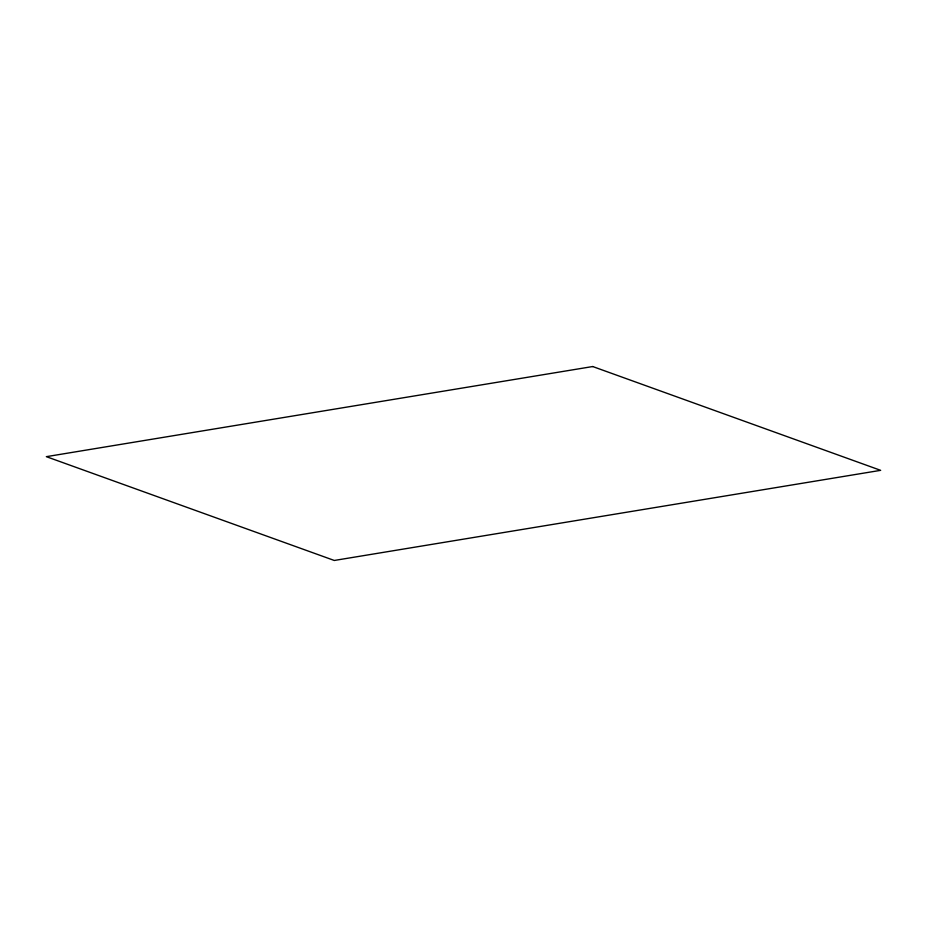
<?xml version="1.0" encoding="UTF-8"?>
<svg xmlns="http://www.w3.org/2000/svg" width="927" height="927" viewBox="0 0 927 927"><rect width="100%" height="100%" fill="white"/><g stroke="black" fill="none" stroke-linecap="round" stroke-linejoin="round"><path stroke-width="1.39" d="M592.712 366.536L46.35 456.663L334.288 560.464L880.65 470.337L592.712 366.536"/></g></svg>
